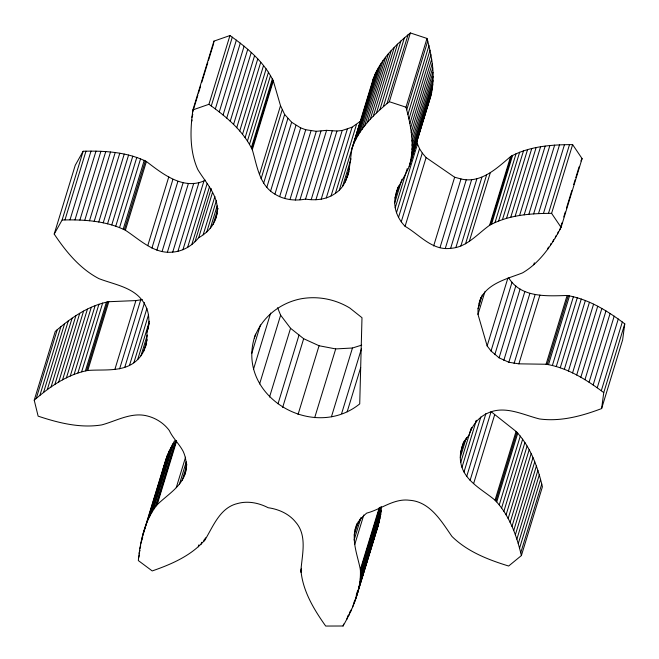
<?xml version="1.0" encoding="UTF-8"?>
<svg xmlns="http://www.w3.org/2000/svg" width="659" height="659" viewBox="0 0 659 659"><rect width="100%" height="100%" fill="white"/><g stroke="black" fill="none" stroke-linecap="round" stroke-linejoin="round"><path stroke-width="0.99" d="M186.258 469.109C183.754 485.543 167.946 494.168 157.13 504.769C144.601 520.437 140.351 541.039 138.324 560.562L152.213 570.933C171.513 564.252 191.522 555.628 205.056 539.762C213.31 526.17 220.04 507.669 237.454 503.558C247.792 500.618 258.789 502.883 268.18 507.727C278.625 509.209 288.914 513.707 295.636 522.093C307.432 535.512 302.119 554.474 300.941 570.307C302.703 590.966 313.931 609.493 325.686 626.05L343.067 626.001C352.837 608.891 361.437 589.599 360.349 569.5C357.433 554.466 350.201 538.387 357.186 523.337M355.086 530.207C356.931 523.386 361.239 517.513 366.709 513.114C380.976 509.415 393.983 498.212 409.396 500.247C430.072 501.565 441.448 521.351 451.926 536.41C467.33 551.657 488.27 559.788 508.657 566.023L521.393 555.57C516.672 535.66 509.448 515.206 495.033 500.181C482.339 489.48 463.623 480.757 460.756 462.429C458.919 452.568 462.692 442.642 469.043 435.154C471.935 425.632 478.442 417.163 487.709 413.135C504.703 405.087 522.958 414.799 539.449 418.943C560.603 421.859 581.963 416.018 601.618 408.572L603.751 392.607C586.634 379.724 567.556 367.73 546.08 364.246L518.88 363.842L508.83 362.261L499.077 357.829L491.021 350.992L487.149 345.917L477.989 314.376L478.055 308.766L480.699 298.008M478.895 303.898C483.599 284.062 506.441 279.21 522.554 272.875C540.042 262.603 551.847 244.983 561.073 227.363L551.599 213.359C530.577 213.384 508.369 214.982 489.604 225.296C477.445 233.896 466.663 247.454 450.632 248.336C432.255 250.84 419.536 234.67 405.087 226.325C398.967 220.081 394.93 211.712 394.725 202.898C394.527 189.347 404.296 178.515 409.148 166.546C415.022 147.171 411.2 126.297 405.985 107.195L427.007 38.444L410.368 32.95C394.939 45.512 379.6 60.331 373.06 79.599M409.148 166.546L430.17 97.787C436.044 78.413 432.213 57.539 427.007 38.444M360.349 121.305L352.087 127.187L342.21 130.466L336.938 131.026L326.576 130.35L316.32 131.306L305.727 129.741L300.677 127.887L291.64 122.245L284.647 114.452L280.512 105.679L273.312 80.958C264.07 61.765 246.977 47.679 229.958 35.537L213.928 41.13L192.914 109.88C190.13 129.609 189.454 150.862 197.749 169.421C205.938 183.26 220.641 197.436 216.63 215.188C214.669 225.139 207.313 232.915 198.672 237.726C192.304 245.692 183.013 251.326 172.724 252.1C154.049 254.209 139.692 239.563 125.383 230.246C105.901 220.699 83.471 219.439 62.119 220.007L54.203 234.069C65.9 251.573 79.945 268.757 98.924 278.633C114.757 284.795 135.276 287.406 144.445 303.807C149.659 312.448 150.013 323.116 146.833 332.531C147.641 342.318 144.922 352.581 137.698 359.534C124.699 372.796 104.377 369.089 87.795 370.473C67.375 374.361 49.647 386.784 34.227 400.202L38.131 416.15C58.445 422.913 80.332 428.424 101.807 424.89C116.61 420.879 131.709 411.751 147.55 416.043C156.158 418.251 163.984 423.333 169.289 430.492C172.864 438.26 179.339 443.952 183.235 451.506C186.695 459.092 187.205 467.964 184.306 475.814M356.989 594.888L378.002 526.137L380.762 514.201L381.553 506.697L360.531 575.447M508.723 277.892C521.022 297.942 546.855 296.048 567.094 295.487C588.569 298.98 607.656 310.966 624.773 323.849L622.64 339.813L601.618 408.572M213.5 43.964L213.928 41.13M192.914 109.88L208.936 104.295C225.955 116.437 243.047 130.523 252.29 149.708C257.051 165.36 259.144 185.097 274.927 194.125C283.996 199.883 295.15 201.077 305.554 199.109C315.801 200.715 326.848 199.504 335.447 193.301C350.267 183.507 349.319 163.737 352.038 148.357C358.578 129.09 373.925 114.271 389.345 101.708L410.368 32.95M254.366 338.042C261.384 317.49 280.026 302.852 301.097 298.782A64.969 59.582 17 0 1 349.888 308.082L361.989 317.712L359.723 403.885C312.193 442.37 233.673 394.609 255.568 334.113M162.551 471.136L167.543 454.718L174.536 440.756L153.514 509.514M54.203 234.069L75.225 165.31L83.141 151.257C104.493 150.68 126.923 151.941 146.397 161.496C162.691 173.984 183.82 190.846 205.509 180.228M62.119 220.007L83.141 151.257M64.969 219.9L85.991 151.142M70.002 219.818L91.024 151.068M74.978 219.867L96 151.117M79.887 220.048L100.909 151.29M84.723 220.353L105.745 151.595M34.227 400.202L55.249 331.452C70.67 318.025 88.397 305.611 108.817 301.715L135.911 300.578L142.344 299.606M89.492 220.781L110.506 152.023M36.245 398.407L57.267 329.648M39.894 395.334L60.916 326.576M94.163 221.35L115.185 152.591M43.585 392.393L64.607 323.635M47.316 389.593L68.33 320.834M98.743 222.042L119.765 153.283M51.081 386.932L72.103 318.173M103.216 222.874L124.238 154.115M54.878 384.428L75.9 315.669M58.7 382.072L79.723 313.322M107.557 223.829L128.579 155.071M62.547 379.889L83.569 311.13M111.766 224.933L132.788 156.175M66.411 377.871L87.433 309.112M115.778 226.152L136.8 157.402M70.266 376.034L91.288 307.275M74.121 374.386L95.143 305.636M119.559 227.528L140.573 158.77M77.91 372.961L98.932 304.211M123.225 229.085L144.247 160.326M124.37 229.637L145.392 160.887M81.642 371.791L102.656 303.041M125.383 230.246L146.397 161.496M85.406 370.836L106.428 302.077M86.634 370.597L107.656 301.838M87.795 370.473L108.817 301.715M147.764 245.642L168.786 176.884M192.477 112.714L197.881 95.036M198.483 93.076L200.583 86.197M201.786 82.268L207.791 62.621M208.392 60.661L213.203 44.944M114.897 369.337L135.911 300.578M151.916 248.089L172.93 179.33M191.909 117.351L192.807 114.402M191.481 121.94L192.082 119.971M119.633 368.801L140.655 300.051M156.875 250.156L177.889 181.406M124.708 367.483L144.527 302.654M162.073 251.54L183.095 182.782M208.936 104.295L229.958 35.537M129.477 365.465L146.899 308.494M211.292 105.918L232.306 37.159M167.394 252.191L188.416 183.433M133.843 362.796L148.555 314.664M137.698 359.534L149.412 321.23M148.086 327.457L149.288 323.528M146.833 332.531L148.629 326.633M215.353 108.875L236.375 40.125M140.96 355.745L147.27 335.118M172.724 252.1L193.746 183.342M143.563 351.527L147.163 339.739M145.441 346.964L146.636 343.034M219.282 111.89L240.304 43.14M177.946 251.268L198.96 182.518M223.08 114.963L244.102 46.204M182.93 249.728L203.952 180.97M226.729 118.085L247.743 49.326M187.584 247.496L207.107 183.647M191.794 244.629L209.513 186.678M230.222 121.256L251.244 52.498M195.039 241.598L211.259 188.556M198.672 237.726L212.486 192.543M233.558 124.469L254.58 55.71M203.186 234.752L214.9 196.44M236.729 127.722L257.751 58.964M206.761 232.05L216.366 200.624M239.728 131.009L260.742 62.259M210.246 228.451L217.157 205.855M217.248 210.287L217.849 208.318M213.096 224.373L217.898 208.656M215.238 219.925L217.231 213.228M242.52 134.321L263.542 65.562M245.115 137.649L266.137 68.898M247.463 140.952L268.485 72.193M249.53 144.222L270.552 75.464M251.376 147.567L272.398 78.808M251.903 148.654L272.925 79.904M252.29 149.708L273.312 80.958M142.583 535.619L166.109 458.648M141.528 539.886L167.543 454.718M140.598 544.26L142.698 537.39M148.086 519.704L169.108 450.945M139.79 548.733L140.697 545.784M149.791 516.088L170.813 447.329M139.115 553.28L140.013 550.339M151.586 512.677L172.609 443.927M138.563 557.918L139.461 554.977M155.631 506.491L175.747 440.682M156.356 505.568L176.175 440.739M157.13 504.769L176.653 440.929M259.489 174.429L280.512 105.679M261.104 178.713L282.126 109.962M263.625 183.21L284.647 114.452M266.821 187.329L287.843 118.579M176.258 487.635L185.566 457.189M179.372 484.373L186.275 461.786M186.242 466.16L186.843 464.2M182.189 480.279L186.695 465.551M270.618 191.003L291.64 122.245M274.927 194.125L295.949 125.375M279.655 196.646L300.677 127.887M284.704 198.499L305.727 129.741M289.96 199.644L310.982 130.894M295.298 200.064L316.32 131.306M251.754 353.397L260.462 324.912M299.985 199.776L320.999 131.017M198.31 546.805L198.911 544.836M253.55 369.048L270.66 313.066M305.554 199.109L326.576 130.35M201.086 544.252L201.687 542.283M203.664 541.566L204.265 539.606M204.43 540.668L205.031 538.708M205.056 539.762L205.649 537.802M311.205 199.628L332.227 130.869M259.613 383.933L280.627 315.183L277.596 307.737M315.916 199.784L336.938 131.026M321.197 199.224L342.21 130.466M326.279 197.931L347.301 129.18M269.531 397.039L290.553 328.281L280.627 315.183M331.065 195.945L352.087 127.187M335.447 193.301L356.47 124.551M352.038 148.357L373.678 77.433M339.327 190.064L360.053 122.294M354.056 142.805L375.078 74.047M355.671 139.477L376.693 70.719M357.573 136.125L378.596 67.366M342.622 186.299L351.033 158.803M359.707 132.723L380.729 63.972M345.25 182.098L349.451 168.342M348.191 173.226L348.792 171.266M278.024 403.786L299.038 335.027M347.161 177.543L348.965 171.653M362.055 129.345L383.077 60.595M364.6 125.984L385.614 57.226M367.318 122.648L388.34 53.898M370.218 119.353L391.24 50.595M282.645 407.468L303.667 338.71L290.553 328.281M373.282 116.091L394.304 47.333M376.495 112.878L397.517 44.12M379.872 109.707L400.886 40.949M383.381 106.593L404.404 37.835M387.039 103.529L408.061 34.77M298.049 414.503L319.063 345.744L303.667 338.71M406.735 109.798L427.757 41.047M314.689 417.674L335.711 348.924L352.458 348.01L361.717 345.11M407.937 114.411L428.96 45.652M408.984 118.982L430.006 50.224M409.882 123.513L430.904 54.755M410.631 127.986L431.653 59.236M411.232 132.41L432.246 63.659M411.669 136.775L432.691 68.017M411.949 141.067L432.963 72.309M396.125 193.136L397.929 187.247M395.029 197.947L398.629 186.167M397.797 189.026L398.695 186.077M412.056 145.277L433.078 76.518M394.725 202.898L401.924 179.322M411.999 149.379L433.021 80.629M411.768 153.382L432.782 84.624M331.436 416.768L352.458 348.01M395.211 207.865L407.221 168.572M411.356 157.213L432.378 88.454M410.738 160.854L431.76 92.103M409.568 165.541L430.928 95.662M396.487 212.742L417.501 143.992L416.743 141.059M398.514 217.429L419.536 148.67L417.501 143.992M341.626 413.572L361.445 348.751M401.257 221.811L422.279 153.061L419.536 148.67M347.153 411.842L360.671 367.64M405.087 226.325L426.109 157.567L422.279 153.061M300.941 570.307L301.542 568.338M300.916 571.402L301.517 569.434M301.023 572.58L301.624 570.612M433.63 245.988L454.652 177.23L426.109 157.567M439.981 247.71L461.003 178.951C480.798 183.77 496.968 168.185 510.626 156.537C529.383 146.224 551.599 144.634 572.622 144.609L582.095 158.613L561.073 227.363M356.733 525.561L357.335 523.592M354.204 535.067L358.405 521.318M359.122 521.228L359.723 519.259M354.114 540.026L361.017 517.439M354.748 544.491L363.76 515.017M445.303 248.394L466.325 179.635M450.632 248.336L471.655 179.577M455.863 247.545L476.885 178.787M343.067 626.001L343.668 624.032M360.349 569.5L379.263 507.619M360.514 570.595L379.732 507.727M360.572 571.765L380.391 506.944M460.863 246.029L481.886 177.271M346.774 619.427L347.977 615.498M348.875 615.325L350.077 611.395M360.259 579.146L381.281 510.387M350.819 611.222L351.42 609.254M359.74 582.96L380.762 514.201M352.606 607.12L354.715 600.242M356.214 595.332L357.713 590.423M363.422 571.757L364.921 566.847M370.63 548.189L371.528 545.24M359.015 586.889L380.037 518.131M354.237 603.026L374.955 535.256M355.695 598.949L379.114 522.109M465.534 243.822L486.556 175.072M469.34 241.268L490.362 172.518M489.604 225.296L510.626 156.537M490.535 224.661L511.557 155.903M491.598 224.076L512.62 155.318M495.049 222.421L516.071 153.671M498.641 220.946L519.663 152.196M502.471 219.62L523.493 150.862M480.518 299.235L481.119 297.275M478.055 308.766L482.256 295.01M506.524 218.401L527.546 149.651M477.989 314.376L484.9 291.78M510.725 217.33L531.747 148.572M515.083 216.383L536.105 147.624M519.556 215.559L540.578 146.809M524.152 214.875L545.174 146.117M487.149 345.917L507.867 278.147M528.847 214.307L549.87 145.557M491.021 350.992L512.043 282.233M461.77 447.716L463.277 442.807M460.641 452.519L463.944 441.711M533.633 213.878L554.656 145.12M463.664 443.153L464.57 440.212M460.303 457.461L466.004 438.795M465.971 439.438L466.572 437.469M460.756 462.429L471.144 428.276M470.971 430.294L471.869 427.353M494.785 354.674L515.808 285.924M538.51 213.565L559.532 144.807M475.683 422.279L476.284 420.31M461.992 467.313L476.111 421.15M463.994 472.009L480.815 417.007M499.077 357.829L520.099 289.079M543.469 213.384L564.491 144.626M466.704 476.416L485.922 413.547M548.502 213.327L569.524 144.568M503.797 360.374L524.819 291.624M533.741 264.77L534.342 262.801M551.599 213.359L572.622 144.609M470.073 480.419L491.095 411.661L516.046 431.423C530.47 446.448 537.686 466.901 542.415 486.812L521.393 555.57M508.83 362.261L529.852 293.502M473.623 483.591L494.645 414.841M547.81 249.036L548.412 247.076M514.078 363.438L535.1 294.688M550.397 245.428L550.998 243.468M552.901 241.688L553.502 239.728M555.315 237.825L555.908 235.856M557.638 233.838L558.231 231.869M518.88 363.842L539.902 295.092M559.87 229.727L561.97 222.857M563.774 216.959L565.274 212.05M566.476 208.12L571.88 190.443M573.684 184.545L575.183 179.635M575.785 177.675L579.088 166.867M495.033 500.181L516.046 431.423M495.906 500.947L516.928 432.197M496.762 501.853L517.785 433.103M499.275 504.81L520.297 436.06M501.631 507.924L522.653 439.166M546.08 364.246L567.094 295.487M547.258 364.328L568.28 295.578M548.51 364.542L569.533 295.784M503.888 511.277L524.91 442.519M506.071 514.836L527.093 446.085M552.407 365.391L573.429 296.641M508.147 518.559L529.169 449.809M556.287 366.462L577.3 297.703M510.115 522.439L531.138 453.68M560.257 367.78L581.279 299.021M511.969 526.442L532.991 457.684M513.715 530.569L534.737 461.811M564.326 369.312L585.349 300.553M515.354 534.803L536.377 466.053M516.878 539.144L537.892 470.394M568.429 371.042L589.443 302.283M518.279 543.584L539.301 474.826M572.556 372.953L593.57 304.194M519.572 548.107L540.594 479.357M520.75 552.72L541.772 483.97M576.683 375.029L597.705 306.278M580.826 377.277L601.848 308.519M584.953 379.675L605.975 310.916M589.072 382.22L610.094 313.47M593.174 384.914L614.196 316.163M597.252 387.756L618.274 318.997M601.305 390.721L622.327 321.971M603.751 392.607L624.773 323.849M378.002 526.137L375.259 534.268M373.958 537.546L374.93 535.092M580.892 160.977L582.095 158.613M319.063 345.744L335.711 348.924M454.652 177.23L461.003 178.951M389.345 101.708L405.985 107.195"/></g></svg>
